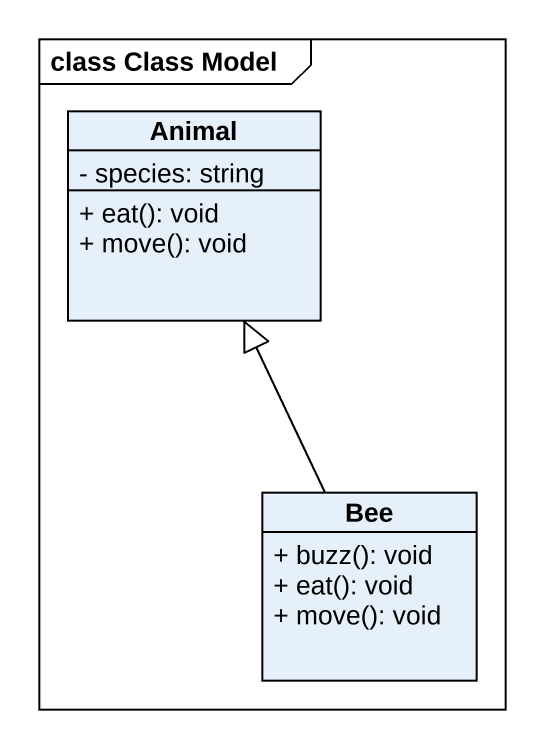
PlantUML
@startuml
mainframe class Class Model
hide circle
hide empty members
skinparam classAttributeIconSize 0
class Animal {
  - species: string
  + eat(): void
  + move(): void
}
class Bee {
  + buzz(): void
  + eat(): void
  + move(): void
}
Bee -up-|> Animal
@enduml
